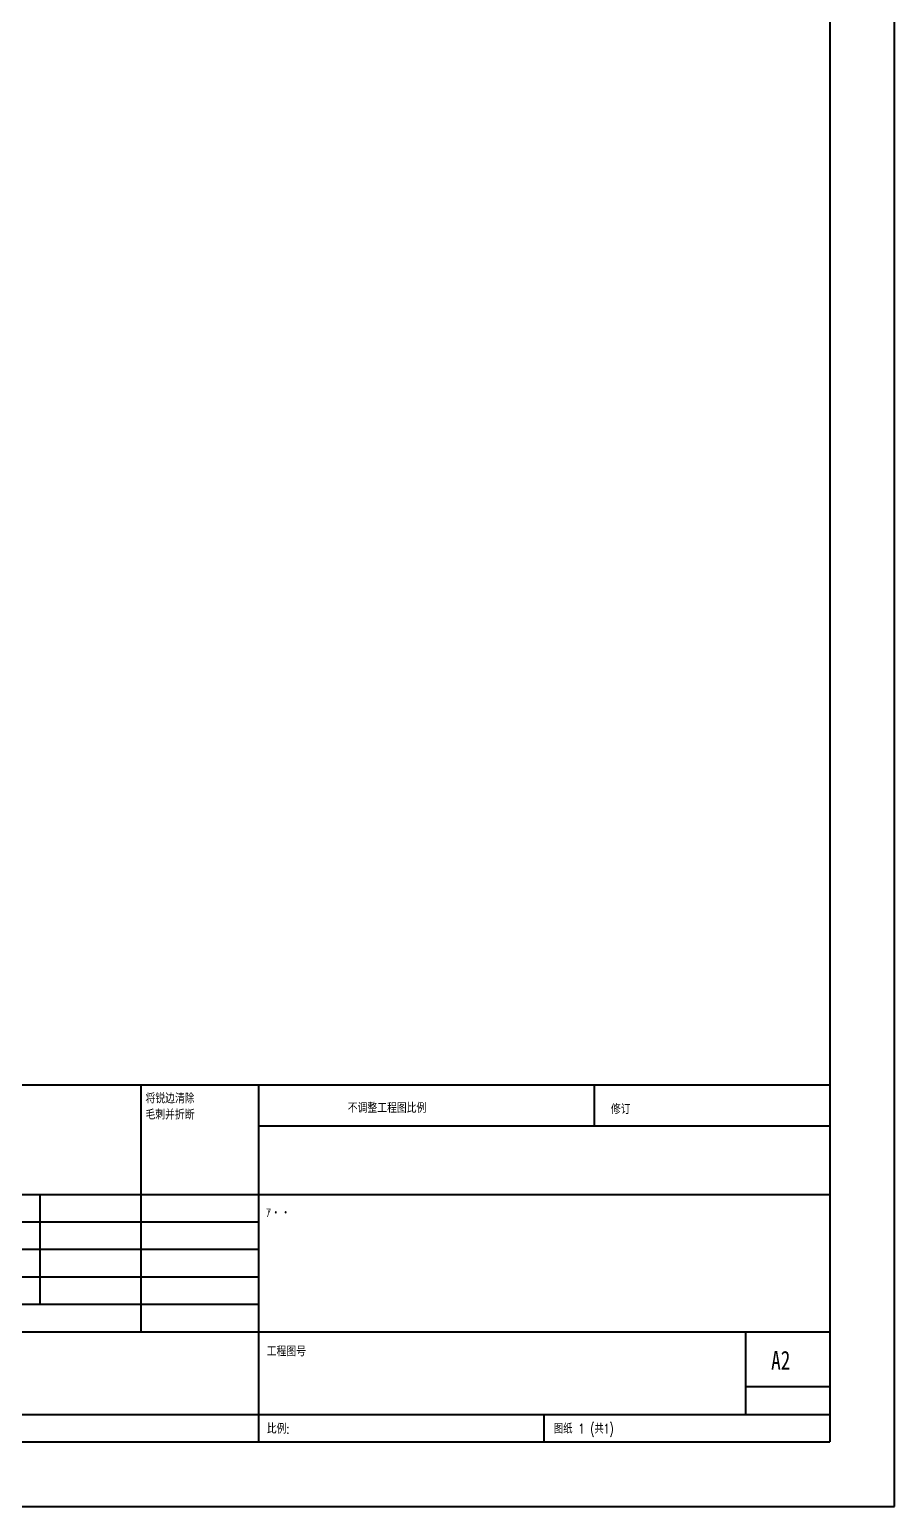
# Paper-space layout 'SW_Model_1' of a CAD drawing. Header units: millimetres. Extents: x 0 to 594, y 0 to 420.
# Drawn here: x 460.2 to 594.1, y 0.2 to 228.8 of the extents above; entities that cross this region are included whole.
import ezdxf

# ---------------------------------------------------------------- set-up
doc = ezdxf.new("R2010")
doc.units = ezdxf.units.MM
doc.layers.add('SLD-0', color=179, linetype='Continuous')
doc.styles.add('SLDTEXTSTYLE0', font='TXT', dxfattribs={"width": 0.75, "bigfont": 'bigfont'})
doc.styles.add('SLDTEXTSTYLE1', font='TXT', dxfattribs={"width": 0.75})
doc.styles.add('SLDTEXTSTYLE3', font='TXT', dxfattribs={"width": 0.694444, "bigfont": 'bigfont'})

# ---------------------------------------------------------------- blocks, each defined once
blk = doc.blocks.new('SW_NOTE_0')
at = {"layer": 'SLD-0', "char_height": 0.75, "attachment_point": 1, "style": 'SLDTEXTSTYLE0'}
for s, insert in [('\\M+18FAB锐边\\M+190B4\\M+18F9C', (0, 0.91)), ('\\M+196D1\\M+18E68\\M+19BF3\\M+190DC\\M+19266', (0, -0.34))]:
    blk.add_mtext(s, dxfattribs=dict(at, insert=insert))

psp = doc.layouts.new('SW_Model_1')

# ---------------------------------------------------------------- linework, layer by layer
at = {"layer": 'SLD-0', "color": 179, "linetype": 'Continuous', "lineweight": 40}
for p, q in [((594.079, 0.215), (594.079, 420.215)), ((584.079, 410.215), (584.079, 10.215)), ((396.879, 65.465), (584.079, 65.465)), ((477.479, 65.465), (477.479, 27.215)), ((495.679, 65.465), (495.679, 10.215)), ((547.679, 59.09), (547.679, 65.465)), ((584.079, 59.09), (495.679, 59.09)), ((584.079, 48.465), (396.879, 48.465)), ((461.879, 31.465), (461.879, 48.465)), ((495.679, 44.215), (396.879, 44.215)), ((495.679, 39.965), (396.879, 39.965)), ((495.679, 35.715), (396.879, 35.715)), ((495.679, 31.465), (396.879, 31.465)), ((451.479, 27.215), (584.079, 27.215)), ((571.079, 14.465), (571.079, 27.215)), ((584.079, 18.715), (571.079, 18.715)), ((396.879, 14.465), (584.079, 14.465)), ((539.879, 10.215), (539.879, 14.465)), ((25.079, 10.215), (584.079, 10.215)), ((0.079, 0.215), (594.079, 0.215))]:
    psp.add_line(p, q, dxfattribs=at)

# ---------------------------------------------------------------- block references
at = {"color": 7, "linetype": 'Continuous', "xscale": 2, "yscale": 2, "zscale": 2}
psp.add_blockref('SW_NOTE_0', (478.188, 62.284), dxfattribs=at)

# ---------------------------------------------------------------- texts
at = {"layer": 'SLD-0', "color": 179, "attachment_point": 1}
for s, insert, char_height, style in [('\\M+19573调\\M+190AE\\M+18D48\\M+192F6图\\M+194E4\\M+197E1', (509.493, 62.636), 1.5, 'SLDTEXTSTYLE0'), ('\\M+18F43订', (550.206, 62.437), 1.5, 'SLDTEXTSTYLE0'), ('\\M+100B1\\M+18145\\M+18145', (496.835, 46.381), 1.5, 'SLDTEXTSTYLE0'), ('\\M+18D48\\M+192F6图\\M+18D86', (496.953, 24.971), 1.5, 'SLDTEXTSTYLE0'), ('A2', (575, 24.297), 2.9104, 'SLDTEXTSTYLE1'), ('\\M+194E4\\M+197E1:', (496.953, 13.003), 1.5, 'SLDTEXTSTYLE0'), ('图纸 1 (\\M+18BA41)', (541.357, 13.003), 1.5, 'SLDTEXTSTYLE3')]:
    psp.add_mtext(s, dxfattribs=dict(at, insert=insert, char_height=char_height, style=style))

doc.saveas('drawing.dxf')
